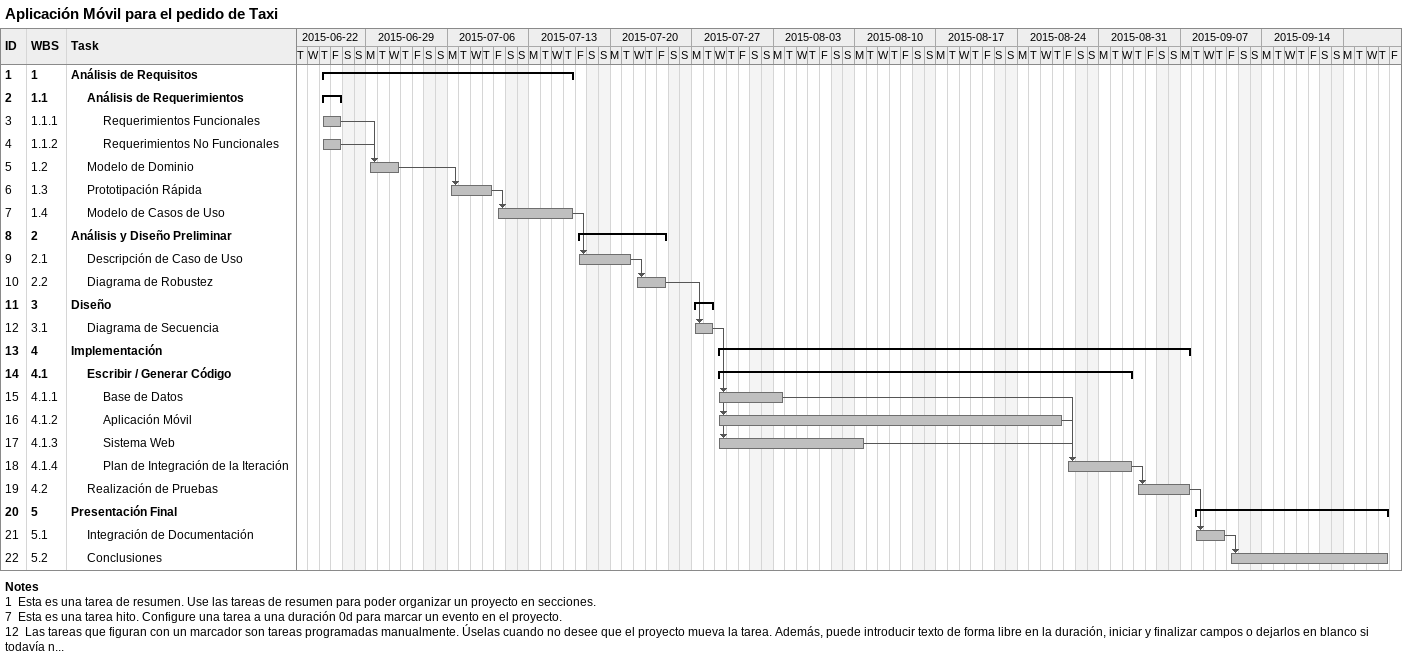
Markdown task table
Aplicación Móvil para el pedido de Taxi

| ID | WBS | Task | Start | Finish | Predecessors |
|---|---|---|---|---|---|
| 1 | 1 | **Análisis de Requisitos** | 2015-06-25 | 2015-07-16 |  |
| 2 | 1.1 | **Análisis de Requerimientos** | 2015-06-25 | 2015-06-26 |  |
| 3 | 1.1.1 | Requerimientos Funcionales | 2015-06-25 | 2015-06-26 |  |
| 4 | 1.1.2 | Requerimientos No Funcionales | 2015-06-25 | 2015-06-26 |  |
| 5 | 1.2 | Modelo de Dominio | 2015-06-29 | 2015-07-01 | 4, 3 |
| 6 | 1.3 | Prototipación Rápida | 2015-07-06 | 2015-07-09 | 5 |
| 7 | 1.4 | Modelo de Casos de Uso | 2015-07-10 | 2015-07-16 | 6 |
| 8 | 2 | **Análisis y Diseño Preliminar** | 2015-07-17 | 2015-07-24 |  |
| 9 | 2.1 | Descripción de Caso de Uso | 2015-07-17 | 2015-07-21 | 7 |
| 10 | 2.2 | Diagrama de Robustez | 2015-07-22 | 2015-07-24 | 9 |
| 11 | 3 | **Diseño** | 2015-07-27 | 2015-07-28 |  |
| 12 | 3.1 | Diagrama de Secuencia | 2015-07-27 | 2015-07-28 | 10 |
| 13 | 4 | **Implementación** | 2015-07-29 | 2015-09-07 |  |
| 14 | 4.1 | **Escribir / Generar Código** | 2015-07-29 | 2015-09-02 |  |
| 15 | 4.1.1 | Base de Datos | 2015-07-29 | 2015-08-03 | 12 |
| 16 | 4.1.2 | Aplicación Móvil | 2015-07-29 | 2015-08-27 | 12 |
| 17 | 4.1.3 | Sistema Web | 2015-07-29 | 2015-08-10 | 12 |
| 18 | 4.1.4 | Plan de Integración de la Iteración | 2015-08-28 | 2015-09-02 | 15, 16, 17 |
| 19 | 4.2 | Realización de Pruebas | 2015-09-03 | 2015-09-07 | 18 |
| 20 | 5 | **Presentación Final** | 2015-09-08 | 2015-09-24 |  |
| 21 | 5.1 | Integración de Documentación | 2015-09-08 | 2015-09-10 | 19 |
| 22 | 5.2 | Conclusiones | 2015-09-11 | 2015-09-24 | 21 |

Notes
- 1: Esta es una tarea de resumen. Use las tareas de resumen para poder organizar un proyecto en secciones.
- 7: Esta es una tarea hito. Configure una tarea a una duración 0d para marcar un evento en el proyecto.
- 12: Las tareas que figuran con un marcador son tareas programadas manualmente. Úselas cuando no desee que el proyecto mueva la tarea. Además, puede introducir texto de forma libre en la duración, iniciar y finalizar campos o dejarlos en blanco si todavía n...
